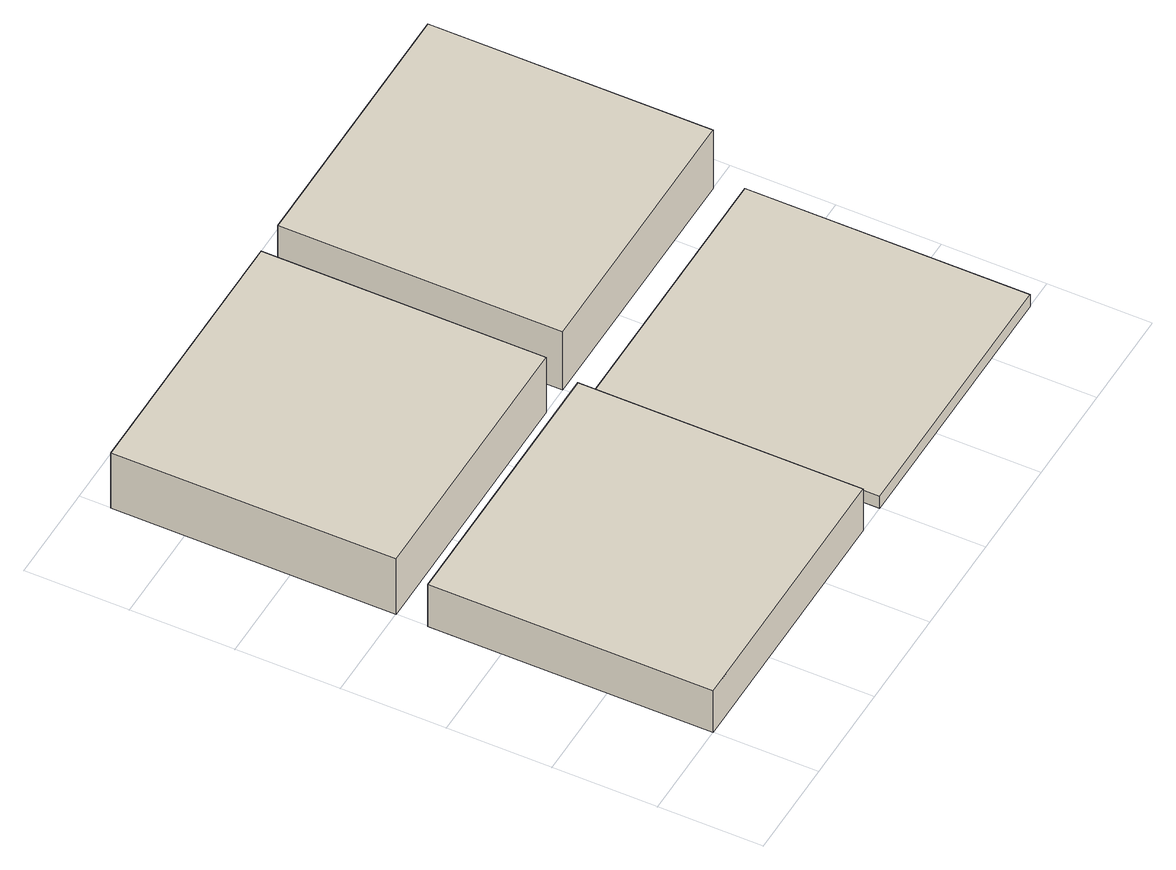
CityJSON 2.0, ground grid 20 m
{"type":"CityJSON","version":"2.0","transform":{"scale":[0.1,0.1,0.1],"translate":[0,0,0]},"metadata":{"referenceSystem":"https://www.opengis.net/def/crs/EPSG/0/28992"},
"CityObjects":{
"building1":{"type":"Building","attributes":{"roofType":"Flat","yearOfConstruction":1953,"function":"Industrial","storeysAboveGround":3},"geometry":[{"type":"MultiSurface","lod":"1","boundaries":[[[0,1,2,3]],[[4,5,6,7]],[[3,2,5,4]],[[7,6,1,0]],[[4,7,0,3]],[[1,6,5,2]]]}]},
"building2":{"type":"Building","attributes":{"roofType":"Flat","yearOfConstruction":2014,"function":"Industrial","storeysAboveGround":4},"geometry":[{"type":"MultiSurface","lod":"1","boundaries":[[[8,9,10,11]],[[12,13,14,15]],[[11,10,13,12]],[[15,14,9,8]],[[12,15,8,11]],[[9,14,13,10]]]}]},
"building3":{"type":"Building","attributes":{"roofType":"Flat","yearOfConstruction":1952,"function":"Residential","storeysAboveGround":1},"geometry":[{"type":"MultiSurface","lod":"1","boundaries":[[[16,17,18,19]],[[20,21,22,23]],[[19,18,21,20]],[[23,22,17,16]],[[20,23,16,19]],[[17,22,21,18]]]}]},
"building4":{"type":"Building","attributes":{"roofType":"Flat","yearOfConstruction":1964,"function":"Residential","storeysAboveGround":4},"geometry":[{"type":"MultiSurface","lod":"1","boundaries":[[[24,25,26,27]],[[28,29,30,31]],[[27,26,29,28]],[[31,30,25,24]],[[28,31,24,27]],[[25,30,29,26]]]}]}
},
"vertices":[
[540,0,0],[540,0,99],[0,0,99],[0,0,0],[0,540,0],[0,540,99],[540,540,99],[540,540,0],
[540,600,0],[540,600,131],[0,600,131],[0,600,0],[0,1140,0],[0,1140,131],[540,1140,131],[540,1140,0],
[1140,0,0],[1140,0,28],[600,0,28],[600,0,0],[600,540,0],[600,540,28],[1140,540,28],[1140,540,0],
[1140,600,0],[1140,600,138],[600,600,138],[600,600,0],[600,1140,0],[600,1140,138],[1140,1140,138],[1140,1140,0]
]}
